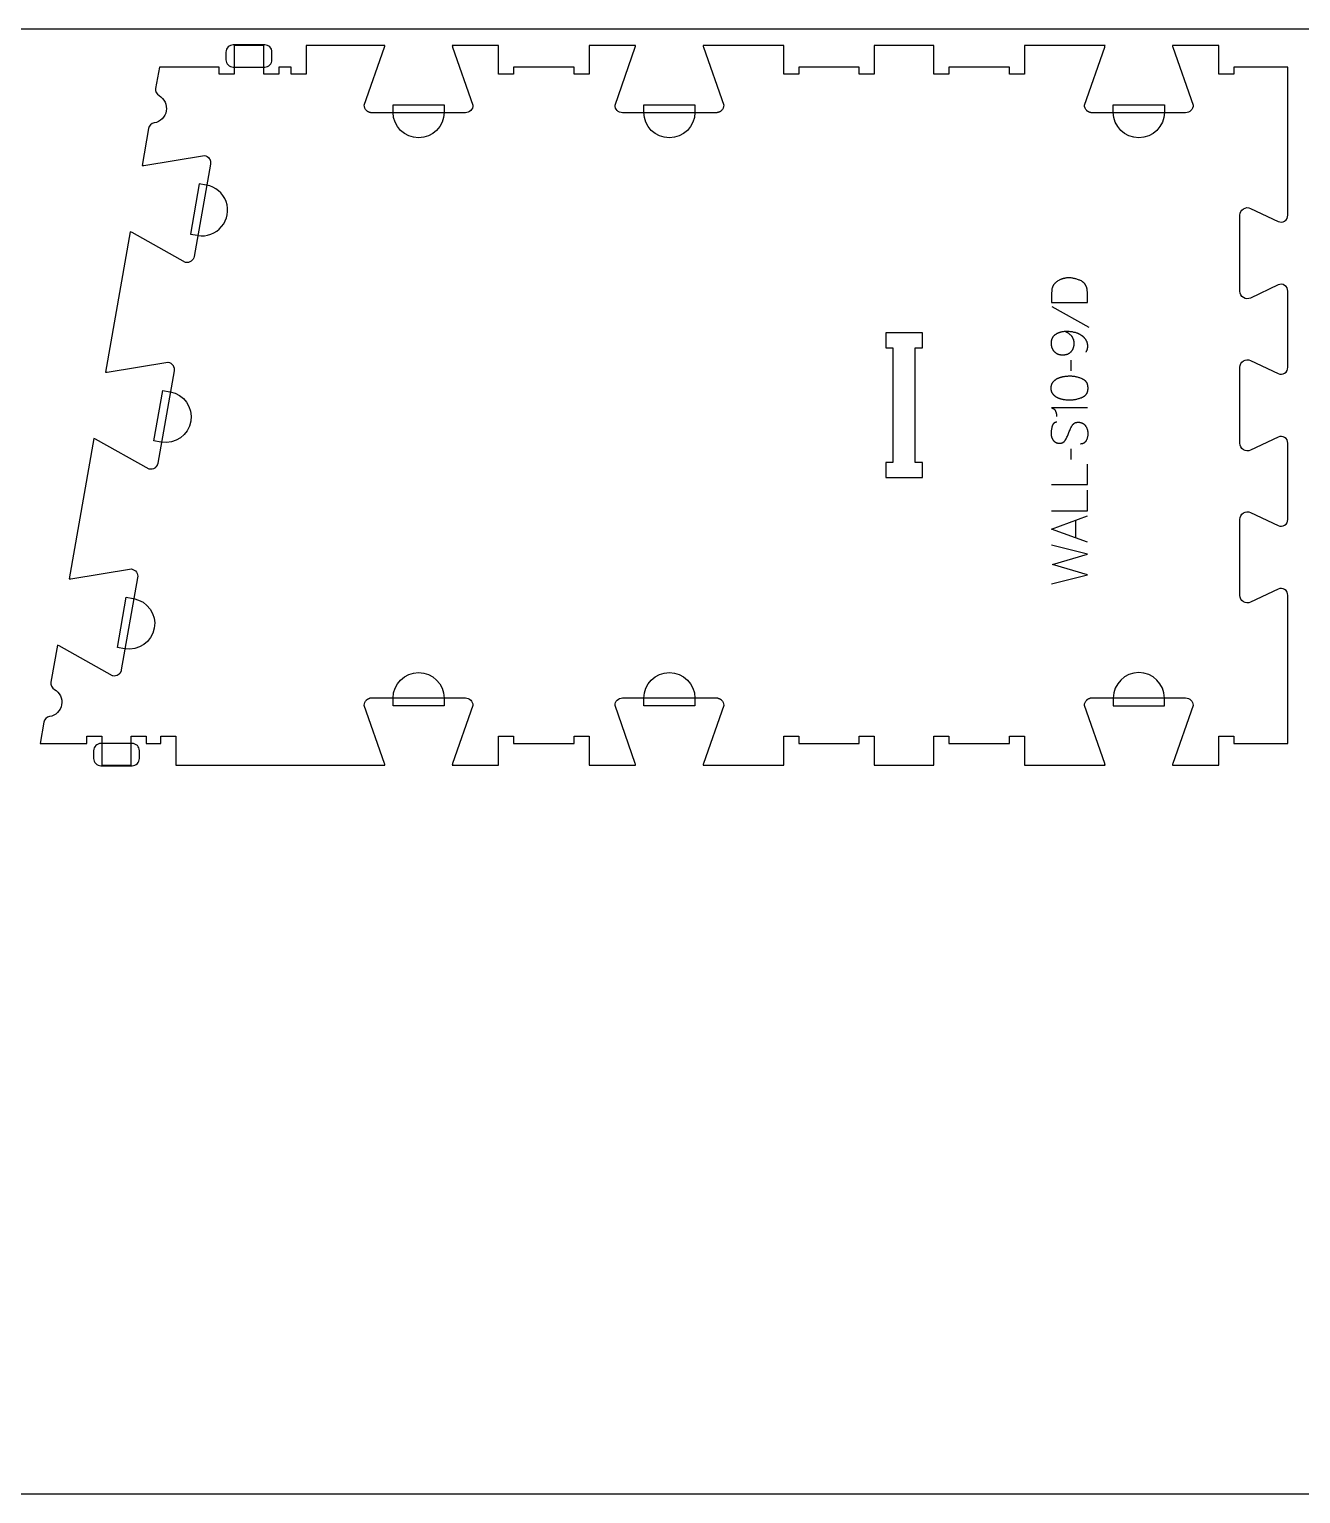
# Model space of a CAD drawing. Extents: x 5216 to 8399, y -10461 to -4867.
# Drawn here: x 6648 to 7707, y -9431 to -8211 of the extents above; entities that cross this region are included whole.
import ezdxf

# ---------------------------------------------------------------- set-up
doc = ezdxf.new("R2010")
doc.units = 0
for name, color, linetype in [('0_SHEET_SPRUCEPLY_2440X122', 1, 'CONTINUOUS'), ('1_ANYTOOL_1MMDEEP_LABELS_S', 2, 'CONTINUOUS'), ('3_ANYTOOL_CUTTHROUGH_INSID', 4, 'CONTINUOUS'), ('4_ANYTOOL_CUTTHROUGH_OUTSI', 5, 'CONTINUOUS'), ('5_ANYTOOL_HALF_MILL_9MM_IN', 3, 'CONTINUOUS')]:
    doc.layers.add(name, color=color, linetype=linetype)

msp = doc.modelspace()

# ---------------------------------------------------------------- linework, layer by layer
at = {"layer": '0_SHEET_SPRUCEPLY_2440X122'}
msp.add_lwpolyline([(5587.3, -8211.2), (5587.3, -9431.2), (8027.3, -9431.2), (8027.3, -8211.2)], close=True, dxfattribs=at)
at = {"layer": '1_ANYTOOL_1MMDEEP_LABELS_S'}
for points in [[(7499.3, -8438.7), (7529.3, -8438.7), (7529.2, -8430.2), (7529.2, -8429.8), (7529.1, -8429.4), (7529.1, -8429), (7529.1, -8428.6), (7529, -8428.2), (7529, -8427.9), (7528.9, -8427.5), (7528.8, -8427.1), (7528.7, -8426.8), (7528.7, -8426.4), (7528.5, -8426.1), (7528.4, -8425.8), (7528.3, -8425.5), (7528.2, -8425.3), (7528.2, -8425.2), (7528.1, -8425), (7528, -8424.9), (7528, -8424.7), (7527.9, -8424.6), (7527.8, -8424.4), (7527.7, -8424.3), (7527.6, -8424.1), (7527.5, -8424), (7527.5, -8423.9), (7527.4, -8423.7), (7527.3, -8423.6), (7527.2, -8423.5), (7527.1, -8423.3), (7527, -8423.2), (7526.9, -8423.1), (7526.8, -8423), (7526.7, -8422.8), (7526.6, -8422.7), (7526.4, -8422.6), (7526.3, -8422.5), (7526.2, -8422.4), (7526.1, -8422.3), (7526, -8422.2), (7525.8, -8422.1), (7525.7, -8422), (7525.6, -8421.9), (7525.5, -8421.8), (7525.3, -8421.7), (7525.2, -8421.6), (7525, -8421.5), (7524.8, -8421.3), (7524.5, -8421.1), (7524.2, -8420.9), (7523.5, -8420.6), (7522.9, -8420.3), (7522.3, -8420.1), (7521.7, -8419.8), (7521, -8419.6), (7520.4, -8419.3), (7519.7, -8419.2), (7519.1, -8419), (7518.4, -8418.8), (7517.7, -8418.7), (7517, -8418.6), (7516.4, -8418.5), (7515.7, -8418.4), (7515, -8418.4), (7514.3, -8418.3), (7513.6, -8418.3), (7513, -8418.3), (7512.4, -8418.4), (7511.8, -8418.4), (7511.2, -8418.5), (7510.7, -8418.6), (7510.4, -8418.6), (7510.1, -8418.7), (7509.8, -8418.7), (7509.5, -8418.8), (7509.2, -8418.9), (7509, -8418.9), (7508.7, -8419), (7508.4, -8419.1), (7508.2, -8419.2), (7507.9, -8419.3), (7507.6, -8419.4), (7507.3, -8419.5), (7507.1, -8419.6), (7506.8, -8419.7), (7506.3, -8420), (7505.8, -8420.2), (7505.3, -8420.5), (7504.7, -8420.8), (7504.4, -8421), (7504.1, -8421.2), (7503.9, -8421.4), (7503.6, -8421.6), (7503.3, -8421.8), (7503.1, -8422), (7502.8, -8422.2), (7502.6, -8422.5), (7502.3, -8422.7), (7502.1, -8422.9), (7501.9, -8423.1), (7501.7, -8423.4), (7501.5, -8423.6), (7501.3, -8423.8), (7501.1, -8424.1), (7501, -8424.3), (7500.8, -8424.6), (7500.7, -8424.8), (7500.5, -8425.1), (7500.4, -8425.3), (7500.3, -8425.6), (7500.2, -8425.9), (7500, -8426.1), (7500, -8426.4), (7499.9, -8426.7), (7499.8, -8427), (7499.7, -8427.3), (7499.7, -8427.5), (7499.6, -8427.8), (7499.6, -8428.1), (7499.6, -8428.4), (7499.5, -8428.7), (7499.4, -8431.2), (7499.4, -8433.6), (7499.3, -8436.2)], [(7499, -8510.2), (7499, -8509.8), (7499, -8509.4), (7499, -8509.3), (7499.1, -8509.1), (7499.1, -8508.9), (7499.1, -8508.7), (7499.1, -8508.6), (7499.2, -8508.4), (7499.2, -8508.2), (7499.2, -8508.1), (7499.3, -8507.9), (7499.3, -8507.7), (7499.3, -8507.6), (7499.4, -8507.4), (7499.4, -8507.3), (7499.5, -8507.1), (7499.5, -8507), (7499.6, -8506.8), (7499.7, -8506.7), (7499.7, -8506.5), (7499.8, -8506.4), (7499.9, -8506.2), (7499.9, -8506.1), (7500, -8506), (7500.1, -8505.8), (7500.2, -8505.7), (7500.3, -8505.6), (7500.3, -8505.4), (7500.4, -8505.3), (7500.5, -8505.2), (7500.7, -8505), (7500.9, -8504.7), (7501.1, -8504.5), (7501.3, -8504.3), (7501.6, -8504), (7501.8, -8503.8), (7502, -8503.6), (7502.3, -8503.4), (7502.5, -8503.2), (7502.7, -8503.1), (7503, -8502.9), (7503.3, -8502.7), (7503.5, -8502.5), (7503.8, -8502.4), (7504.1, -8502.2), (7504.4, -8502.1), (7504.7, -8501.9), (7505, -8501.8), (7505.3, -8501.7), (7505.6, -8501.5), (7505.9, -8501.4), (7506.2, -8501.3), (7506.5, -8501.2), (7506.8, -8501.1), (7507.1, -8501), (7507.5, -8500.9), (7507.8, -8500.8), (7508.1, -8500.7), (7508.4, -8500.7), (7508.8, -8500.6), (7509.5, -8500.5), (7510.1, -8500.4), (7510.8, -8500.3), (7511.5, -8500.2), (7512.1, -8500.1), (7512.8, -8500.1), (7513.4, -8500), (7514, -8500), (7514.6, -8500), (7515.3, -8500), (7515.9, -8500), (7516.5, -8500.1), (7517.1, -8500.1), (7517.7, -8500.2), (7518.4, -8500.3), (7519, -8500.4), (7519.6, -8500.5), (7520.2, -8500.7), (7520.8, -8500.8), (7521.4, -8501), (7522.1, -8501.2), (7522.7, -8501.4), (7523.3, -8501.6), (7523.9, -8501.9), (7524.5, -8502.1), (7524.9, -8502.3), (7525.2, -8502.4), (7525.4, -8502.6), (7525.6, -8502.6), (7525.7, -8502.7), (7525.8, -8502.8), (7526, -8502.9), (7526.1, -8503), (7526.2, -8503.1), (7526.4, -8503.2), (7526.5, -8503.2), (7526.6, -8503.3), (7526.7, -8503.4), (7526.8, -8503.5), (7527, -8503.6), (7527.1, -8503.7), (7527.2, -8503.8), (7527.3, -8503.9), (7527.4, -8504), (7527.5, -8504.1), (7527.6, -8504.3), (7527.7, -8504.4), (7527.8, -8504.5), (7527.9, -8504.6), (7527.9, -8504.7), (7528, -8504.8), (7528.1, -8505), (7528.2, -8505.1), (7528.3, -8505.2), (7528.4, -8505.3), (7528.4, -8505.5), (7528.5, -8505.6), (7528.6, -8505.7), (7528.6, -8505.9), (7528.7, -8506), (7528.8, -8506.1), (7528.8, -8506.3), (7528.9, -8506.4), (7528.9, -8506.6), (7529, -8506.7), (7529, -8506.8), (7529.1, -8507), (7529.1, -8507.1), (7529.2, -8507.3), (7529.2, -8507.5), (7529.3, -8507.8), (7529.3, -8508.1), (7529.4, -8508.4), (7529.4, -8508.8), (7529.5, -8509.1), (7529.5, -8509.4), (7529.5, -8509.8), (7529.5, -8510.2), (7529.5, -8510.5), (7529.5, -8510.9), (7529.5, -8511.2), (7529.4, -8511.6), (7529.4, -8511.9), (7529.3, -8512.2), (7529.3, -8512.6), (7529.2, -8512.7), (7529.2, -8512.9), (7529.2, -8513), (7529.1, -8513.2), (7529.1, -8513.3), (7529, -8513.5), (7529, -8513.6), (7528.9, -8513.8), (7528.9, -8513.9), (7528.8, -8514), (7528.8, -8514.2), (7528.7, -8514.3), (7528.6, -8514.5), (7528.6, -8514.6), (7528.5, -8514.7), (7528.4, -8514.8), (7528.3, -8515), (7528.3, -8515.1), (7528.2, -8515.2), (7528.1, -8515.3), (7528, -8515.5), (7527.9, -8515.6), (7527.8, -8515.7), (7527.8, -8515.8), (7527.7, -8515.9), (7527.6, -8516), (7527.5, -8516.1), (7527.4, -8516.3), (7527.3, -8516.4), (7527.2, -8516.5), (7527, -8516.6), (7526.9, -8516.7), (7526.8, -8516.8), (7526.7, -8516.9), (7526.6, -8517), (7526.5, -8517), (7526.3, -8517.1), (7526.2, -8517.2), (7526.1, -8517.3), (7526, -8517.4), (7525.8, -8517.5), (7525.7, -8517.6), (7525.5, -8517.6), (7525.4, -8517.7), (7525.1, -8517.9), (7524.8, -8518), (7524.5, -8518.1), (7523.9, -8518.4), (7523.3, -8518.6), (7522.6, -8518.9), (7522, -8519.1), (7521.4, -8519.2), (7520.8, -8519.4), (7520.1, -8519.6), (7519.5, -8519.7), (7518.9, -8519.8), (7518.3, -8519.9), (7517.7, -8520), (7517.1, -8520.1), (7516.4, -8520.2), (7515.8, -8520.2), (7515.2, -8520.2), (7514.6, -8520.2), (7514, -8520.2), (7513.4, -8520.2), (7512.7, -8520.2), (7512.1, -8520.1), (7511.4, -8520.1), (7510.8, -8520), (7510.1, -8519.9), (7509.4, -8519.8), (7509.1, -8519.7), (7508.7, -8519.7), (7508.4, -8519.6), (7508.1, -8519.5), (7507.7, -8519.4), (7507.4, -8519.4), (7507.1, -8519.3), (7506.8, -8519.2), (7506.5, -8519.1), (7506.2, -8519), (7505.9, -8518.8), (7505.5, -8518.7), (7505.2, -8518.6), (7504.9, -8518.5), (7504.7, -8518.3), (7504.4, -8518.2), (7504.1, -8518), (7503.8, -8517.9), (7503.5, -8517.7), (7503.3, -8517.6), (7503, -8517.4), (7502.7, -8517.2), (7502.5, -8517), (7502.2, -8516.8), (7502, -8516.6), (7501.8, -8516.4), (7501.6, -8516.2), (7501.3, -8516), (7501.1, -8515.8), (7500.9, -8515.6), (7500.7, -8515.3), (7500.5, -8515.1), (7500.4, -8515), (7500.3, -8514.8), (7500.3, -8514.7), (7500.2, -8514.6), (7500.1, -8514.4), (7500, -8514.3), (7499.9, -8514.2), (7499.9, -8514), (7499.8, -8513.9), (7499.7, -8513.8), (7499.7, -8513.6), (7499.6, -8513.5), (7499.5, -8513.3), (7499.5, -8513.2), (7499.4, -8513), (7499.4, -8512.9), (7499.3, -8512.7), (7499.3, -8512.6), (7499.3, -8512.4), (7499.2, -8512.2), (7499.2, -8512.1), (7499.2, -8511.9), (7499.1, -8511.8), (7499.1, -8511.6), (7499.1, -8511.4), (7499.1, -8511.2), (7499, -8511.1), (7499, -8510.9), (7499, -8510.5)]]:
    msp.add_lwpolyline(points, close=True, dxfattribs=at)
for points in [[(7499.7, -8442.2), (7530.5, -8459.3)], [(7508.6, -8482.7), (7508.4, -8482.7), (7508.1, -8482.6), (7507.9, -8482.6), (7507.6, -8482.6), (7507.3, -8482.6), (7507.1, -8482.6), (7506.8, -8482.5), (7506.6, -8482.5), (7506.4, -8482.4), (7506.1, -8482.4), (7505.9, -8482.3), (7505.7, -8482.3), (7505.4, -8482.2), (7505.2, -8482.1), (7505, -8482), (7504.8, -8482), (7504.6, -8481.9), (7504.3, -8481.8), (7504.1, -8481.7), (7503.9, -8481.6), (7503.7, -8481.5), (7503.5, -8481.4), (7503.4, -8481.2), (7503.2, -8481.1), (7503, -8481), (7502.8, -8480.8), (7502.6, -8480.7), (7502.5, -8480.5), (7502.3, -8480.4), (7502.1, -8480.2), (7502, -8480.1), (7501.8, -8479.9), (7501.6, -8479.7), (7501.5, -8479.5), (7501.3, -8479.4), (7501.2, -8479.2), (7501.1, -8479), (7500.9, -8478.8), (7500.8, -8478.6), (7500.7, -8478.4), (7500.6, -8478.2), (7500.5, -8478), (7500.4, -8477.8), (7500.3, -8477.6), (7500.2, -8477.4), (7500.1, -8477.2), (7500, -8477), (7499.9, -8476.8), (7499.8, -8476.5), (7499.7, -8476.3), (7499.7, -8476.1), (7499.6, -8475.9), (7499.6, -8475.6), (7499.5, -8475.4), (7499.5, -8475.2), (7499.4, -8474.9), (7499.4, -8474.7), (7499.4, -8474.4), (7499.3, -8474.2), (7499.3, -8473.9), (7499.3, -8473.7), (7499.3, -8473.4), (7499.3, -8473.1), (7499.3, -8472.9), (7499.3, -8472.5), (7499.3, -8472.2), (7499.3, -8471.9), (7499.3, -8471.6), (7499.4, -8471.2), (7499.4, -8470.9), (7499.4, -8470.6), (7499.5, -8470.3), (7499.6, -8470), (7499.6, -8469.8), (7499.7, -8469.5), (7499.8, -8469.2), (7499.9, -8468.9), (7500, -8468.7), (7500.1, -8468.4), (7500.2, -8468.2), (7500.3, -8468.1), (7500.3, -8467.9), (7500.4, -8467.8), (7500.5, -8467.7), (7500.5, -8467.6), (7500.6, -8467.5), (7500.7, -8467.4), (7500.8, -8467.3), (7500.8, -8467.1), (7500.9, -8467), (7501, -8466.9), (7501.1, -8466.8), (7501.2, -8466.7), (7501.2, -8466.6), (7501.3, -8466.5), (7501.4, -8466.4), (7501.5, -8466.3), (7501.6, -8466.2), (7501.7, -8466.1), (7501.8, -8466.1), (7501.9, -8466), (7502, -8465.9), (7502.1, -8465.8), (7502.2, -8465.7), (7502.4, -8465.5), (7502.6, -8465.4), (7502.9, -8465.2), (7503.1, -8465.1), (7503.3, -8464.9), (7503.6, -8464.8), (7503.8, -8464.6), (7504.1, -8464.5), (7504.3, -8464.4), (7504.6, -8464.3), (7504.8, -8464.2), (7505.1, -8464), (7505.3, -8463.9), (7505.6, -8463.8), (7505.9, -8463.7), (7506.1, -8463.6), (7506.4, -8463.6), (7506.7, -8463.5), (7506.9, -8463.4), (7507.2, -8463.3), (7507.7, -8463.2), (7508.3, -8463.1), (7508.9, -8463), (7509.4, -8462.9), (7510, -8462.8), (7510.6, -8462.8), (7511.2, -8462.7), (7511.8, -8462.7), (7512.5, -8462.7), (7513.1, -8462.8), (7513.8, -8462.8), (7514.5, -8462.9), (7515.3, -8463), (7515.9, -8463), (7516.5, -8463.1), (7517.7, -8463.4), (7518.3, -8463.5), (7518.9, -8463.6), (7519.5, -8463.8), (7520.1, -8464), (7520.4, -8464.1), (7520.7, -8464.2), (7521, -8464.3), (7521.2, -8464.4), (7521.5, -8464.6), (7521.8, -8464.7), (7522, -8464.8), (7522.3, -8465), (7522.6, -8465.1), (7522.8, -8465.2), (7523.1, -8465.4), (7523.3, -8465.5), (7523.6, -8465.7), (7523.8, -8465.9), (7524.1, -8466), (7524.3, -8466.2), (7524.6, -8466.4), (7524.8, -8466.5), (7525, -8466.7), (7525.3, -8466.9), (7525.5, -8467.1), (7525.7, -8467.3), (7525.9, -8467.5), (7526.1, -8467.7), (7526.3, -8467.9), (7526.5, -8468.1), (7526.7, -8468.4), (7526.9, -8468.6), (7527.1, -8468.8), (7527.3, -8469), (7527.4, -8469.2), (7527.6, -8469.5), (7527.7, -8469.7), (7527.9, -8469.9), (7528, -8470.2), (7528.1, -8470.4), (7528.3, -8470.7), (7528.4, -8470.9), (7528.5, -8471.2), (7528.6, -8471.4), (7528.7, -8471.7), (7528.8, -8472), (7528.8, -8472.2), (7528.9, -8472.5), (7529, -8472.8), (7529, -8473), (7529.1, -8473.3), (7529.1, -8473.6), (7529.2, -8473.9), (7529.2, -8474.2), (7529.2, -8474.4), (7529.3, -8474.7), (7529.3, -8475), (7529.3, -8475.3), (7529.3, -8475.7), (7529.2, -8476), (7529.2, -8476.2), (7529.2, -8476.4), (7529.2, -8476.5), (7529.2, -8476.7), (7529.1, -8476.9), (7529.1, -8477), (7529.1, -8477.2), (7529.1, -8477.4), (7529, -8477.5), (7529, -8477.7), (7528.9, -8477.8), (7528.9, -8478), (7528.8, -8478.1), (7528.8, -8478.3), (7528.7, -8478.4), (7528.7, -8478.6), (7528.6, -8478.7), (7528.6, -8478.9), (7528.5, -8479), (7528.4, -8479.2), (7528.3, -8479.3), (7528.3, -8479.5), (7528.2, -8479.6), (7528.1, -8479.8), (7528, -8479.9), (7527.9, -8480), (7527.9, -8480.2), (7527.8, -8480.3)], [(7510.4, -8462.8), (7510.8, -8462.9), (7511.1, -8463.1), (7511.5, -8463.2), (7511.8, -8463.4), (7512.1, -8463.6), (7512.5, -8463.8), (7512.8, -8464), (7513.1, -8464.2), (7513.4, -8464.4), (7513.8, -8464.7), (7514.1, -8464.9), (7514.4, -8465.2), (7514.7, -8465.5), (7515, -8465.8), (7515.3, -8466.1), (7515.6, -8466.4), (7515.7, -8466.5), (7515.9, -8466.7), (7516, -8466.9), (7516.1, -8467), (7516.2, -8467.2), (7516.4, -8467.4), (7516.5, -8467.5), (7516.6, -8467.7), (7516.7, -8467.9), (7516.8, -8468.1), (7516.9, -8468.3), (7517, -8468.5), (7517.1, -8468.7), (7517.2, -8468.9), (7517.2, -8469.1), (7517.3, -8469.3), (7517.4, -8469.5), (7517.5, -8469.7), (7517.5, -8469.9), (7517.6, -8470.1), (7517.6, -8470.3), (7517.7, -8470.5), (7517.7, -8470.8), (7517.8, -8471), (7517.8, -8471.2), (7517.8, -8471.4), (7517.8, -8471.7), (7517.9, -8471.9), (7517.9, -8472.2), (7517.9, -8472.4), (7517.9, -8472.6), (7517.9, -8472.9), (7517.9, -8473.2), (7517.9, -8473.4), (7517.9, -8473.7), (7517.9, -8473.9), (7517.8, -8474.2), (7517.8, -8474.4), (7517.8, -8474.7), (7517.8, -8474.9), (7517.7, -8475.2), (7517.7, -8475.4), (7517.6, -8475.6), (7517.6, -8475.9), (7517.5, -8476.1), (7517.4, -8476.3), (7517.4, -8476.6), (7517.3, -8476.8), (7517.2, -8477), (7517.1, -8477.2), (7517.1, -8477.4), (7517, -8477.6), (7516.9, -8477.8), (7516.8, -8478), (7516.7, -8478.2), (7516.5, -8478.4), (7516.4, -8478.6), (7516.3, -8478.8), (7516.2, -8479), (7516.1, -8479.2), (7515.9, -8479.4), (7515.8, -8479.6), (7515.6, -8479.7), (7515.5, -8479.9), (7515.3, -8480.1), (7515.2, -8480.2), (7515, -8480.4), (7514.8, -8480.6), (7514.7, -8480.7), (7514.5, -8480.8), (7514.3, -8481), (7514.2, -8481.1), (7514, -8481.2), (7513.8, -8481.4), (7513.6, -8481.5), (7513.4, -8481.6), (7513.2, -8481.7), (7513, -8481.8), (7512.8, -8481.9), (7512.6, -8482), (7512.4, -8482.1), (7512.1, -8482.1), (7511.9, -8482.2), (7511.7, -8482.3), (7511.4, -8482.3), (7511.2, -8482.4), (7511, -8482.4), (7510.7, -8482.5), (7510.5, -8482.5), (7510.2, -8482.6), (7510, -8482.6), (7509.7, -8482.6), (7509.5, -8482.6), (7509.2, -8482.6), (7508.9, -8482.7), (7508.6, -8482.7)], [(7515.4, -8486.9), (7515.5, -8495.7)], [(7529.3, -8526.7), (7499.2, -8526.7), (7499.4, -8526.7), (7499.5, -8526.7), (7499.7, -8526.7), (7499.8, -8526.8), (7499.9, -8526.8), (7500.1, -8526.9), (7500.2, -8526.9), (7500.4, -8526.9), (7500.5, -8527), (7500.6, -8527.1), (7500.7, -8527.1), (7500.7, -8527.1), (7500.8, -8527.1), (7500.8, -8527.2), (7500.9, -8527.2), (7501, -8527.2), (7501, -8527.3), (7501.1, -8527.3), (7501.1, -8527.4), (7501.2, -8527.4), (7501.2, -8527.4), (7501.3, -8527.5), (7501.3, -8527.5), (7501.4, -8527.6), (7501.5, -8527.6), (7501.5, -8527.6), (7501.6, -8527.7), (7501.6, -8527.7), (7501.6, -8527.8), (7501.7, -8527.8), (7501.7, -8527.9), (7501.8, -8527.9), (7501.9, -8528), (7502, -8528.1), (7502.1, -8528.3), (7502.1, -8528.4), (7502.2, -8528.5), (7502.3, -8528.6), (7502.4, -8528.7), (7502.4, -8528.9), (7502.5, -8529), (7502.6, -8529.1), (7502.6, -8529.3), (7502.7, -8529.6), (7502.9, -8529.9), (7503, -8530.1), (7503.1, -8530.4), (7503.1, -8530.7), (7503.2, -8531), (7503.3, -8531.3), (7503.4, -8531.5), (7503.4, -8531.8), (7503.5, -8532.1), (7503.5, -8532.3), (7503.5, -8532.6), (7503.6, -8532.9), (7503.6, -8533.1), (7503.6, -8533.4), (7503.6, -8533.7)], [(7503.8, -8538.5), (7503.7, -8538.5), (7503.6, -8538.5), (7503.5, -8538.6), (7503.4, -8538.6), (7503.3, -8538.6), (7503.2, -8538.6), (7503.1, -8538.6), (7503, -8538.6), (7503, -8538.6), (7502.9, -8538.6), (7502.8, -8538.7), (7502.7, -8538.7), (7502.6, -8538.7), (7502.5, -8538.7), (7502.5, -8538.7), (7502.4, -8538.8), (7502.3, -8538.8), (7502.2, -8538.8), (7502.2, -8538.9), (7502.1, -8538.9), (7502, -8538.9), (7501.9, -8539), (7501.9, -8539), (7501.8, -8539), (7501.7, -8539.1), (7501.7, -8539.1), (7501.6, -8539.2), (7501.5, -8539.2), (7501.5, -8539.3), (7501.4, -8539.3), (7501.3, -8539.4), (7501.3, -8539.4), (7501.2, -8539.5), (7501.1, -8539.5), (7501.1, -8539.6), (7501, -8539.6), (7501, -8539.7), (7500.9, -8539.8), (7500.9, -8539.8), (7500.8, -8539.9), (7500.8, -8540), (7500.7, -8540), (7500.7, -8540.1), (7500.6, -8540.2), (7500.6, -8540.2), (7500.5, -8540.3), (7500.5, -8540.4), (7500.4, -8540.5), (7500.4, -8540.5), (7500.3, -8540.6), (7500.3, -8540.7), (7500.2, -8540.9), (7500.1, -8541.1), (7500.1, -8541.2), (7500, -8541.4), (7499.9, -8541.6), (7499.9, -8541.8), (7499.6, -8542.6), (7499.5, -8543.4), (7499.3, -8544.2), (7499.2, -8545), (7499.1, -8545.4), (7499.1, -8545.7), (7499, -8546.1), (7499, -8546.5), (7499, -8546.9), (7498.9, -8547.2), (7498.9, -8547.6), (7498.9, -8547.9), (7498.9, -8548.1), (7498.9, -8548.3), (7498.9, -8548.5), (7498.9, -8548.7), (7499, -8548.9), (7499, -8549.1), (7499, -8549.3), (7499, -8549.5), (7499.1, -8549.6), (7499.1, -8549.8), (7499.1, -8550), (7499.2, -8550.2), (7499.2, -8550.4), (7499.3, -8550.5), (7499.3, -8550.7), (7499.4, -8550.9), (7499.4, -8551.1), (7499.5, -8551.2), (7499.6, -8551.4), (7499.6, -8551.6), (7499.7, -8551.8), (7499.8, -8551.9), (7499.9, -8552.1), (7499.9, -8552.3), (7500, -8552.4), (7500.1, -8552.6), (7500.2, -8552.7), (7500.3, -8552.9), (7500.4, -8553.1), (7500.5, -8553.2), (7500.6, -8553.4), (7500.7, -8553.5), (7500.9, -8553.7), (7501, -8553.8), (7501.1, -8554), (7501.2, -8554.1), (7501.3, -8554.3), (7501.5, -8554.4), (7501.6, -8554.5), (7501.8, -8554.6), (7501.9, -8554.7), (7502, -8554.9), (7502.2, -8555), (7502.3, -8555.1), (7502.5, -8555.2), (7502.6, -8555.2), (7502.8, -8555.3), (7503, -8555.4), (7503.1, -8555.5), (7503.3, -8555.6), (7503.5, -8555.6), (7503.6, -8555.7), (7503.8, -8555.7), (7504, -8555.8), (7504.2, -8555.8), (7504.4, -8555.9), (7504.5, -8555.9), (7504.7, -8555.9), (7504.9, -8556), (7505.1, -8556), (7505.3, -8556), (7505.5, -8556), (7505.7, -8556), (7505.9, -8556), (7506.2, -8556), (7506.4, -8556), (7506.6, -8556), (7506.8, -8556), (7507, -8556), (7507.2, -8555.9), (7507.4, -8555.9), (7507.6, -8555.9), (7507.8, -8555.8), (7507.9, -8555.8), (7508.1, -8555.7), (7508.3, -8555.6), (7508.4, -8555.6), (7508.5, -8555.6), (7508.5, -8555.5), (7508.6, -8555.5), (7508.7, -8555.4), (7508.8, -8555.4), (7508.9, -8555.4), (7508.9, -8555.3), (7509, -8555.3), (7509.1, -8555.2), (7509.2, -8555.2), (7509.3, -8555.1), (7509.3, -8555.1), (7509.4, -8555), (7509.5, -8555), (7509.6, -8554.9), (7509.6, -8554.9), (7509.7, -8554.8), (7509.8, -8554.8), (7509.8, -8554.7), (7509.9, -8554.6), (7510, -8554.6), (7510, -8554.5), (7510.1, -8554.4), (7510.2, -8554.3), (7510.3, -8554.2), (7510.5, -8554), (7510.6, -8553.9), (7510.7, -8553.7), (7510.8, -8553.5), (7510.9, -8553.4), (7511, -8553.2), (7511.4, -8552.5), (7511.8, -8551.8), (7512.1, -8551), (7512.5, -8550.2), (7512.8, -8549.5), (7513.2, -8548.7), (7513.5, -8547.9), (7513.8, -8547), (7514.1, -8546.2), (7514.5, -8545.4), (7514.8, -8544.6), (7515.2, -8543.8), (7515.5, -8543.1), (7515.9, -8542.4), (7516.3, -8541.7), (7516.7, -8541), (7516.9, -8540.8), (7517, -8540.7), (7517.1, -8540.5), (7517.1, -8540.4), (7517.2, -8540.4), (7517.3, -8540.3), (7517.3, -8540.2), (7517.4, -8540.1), (7517.5, -8540.1), (7517.5, -8540), (7517.6, -8539.9), (7517.7, -8539.9), (7517.7, -8539.8), (7517.8, -8539.8), (7517.9, -8539.7), (7517.9, -8539.6), (7518, -8539.6), (7518.1, -8539.5), (7518.2, -8539.5), (7518.2, -8539.4), (7518.3, -8539.4), (7518.4, -8539.3), (7518.5, -8539.3), (7518.6, -8539.2), (7518.6, -8539.2), (7518.7, -8539.2), (7518.8, -8539.1), (7518.9, -8539.1), (7519, -8539), (7519.1, -8539), (7519.1, -8539), (7519.2, -8538.9), (7519.3, -8538.9), (7519.4, -8538.9), (7519.5, -8538.8), (7519.6, -8538.8), (7519.7, -8538.8), (7519.9, -8538.7), (7520.1, -8538.7), (7520.3, -8538.7), (7520.5, -8538.6), (7520.7, -8538.6), (7520.9, -8538.6), (7521.1, -8538.6), (7521.3, -8538.6), (7521.5, -8538.6), (7521.7, -8538.6), (7522, -8538.6), (7522.2, -8538.6), (7522.4, -8538.6), (7522.7, -8538.6), (7522.9, -8538.7), (7523.1, -8538.7), (7523.3, -8538.7), (7523.5, -8538.8), (7523.7, -8538.8), (7523.9, -8538.9), (7524.1, -8539), (7524.3, -8539), (7524.5, -8539.1), (7524.7, -8539.2), (7524.9, -8539.3), (7525.1, -8539.3), (7525.3, -8539.4), (7525.4, -8539.5), (7525.6, -8539.6), (7525.8, -8539.7), (7525.9, -8539.8), (7526.1, -8540), (7526.3, -8540.1), (7526.4, -8540.2), (7526.6, -8540.3), (7526.7, -8540.5), (7526.9, -8540.6), (7527, -8540.8), (7527.1, -8540.9), (7527.3, -8541.1), (7527.4, -8541.2), (7527.5, -8541.4), (7527.6, -8541.6), (7527.7, -8541.8), (7528, -8542.1), (7528.2, -8542.5), (7528.4, -8542.8), (7528.5, -8543.2), (7528.7, -8543.6), (7528.9, -8544), (7528.9, -8544.2), (7529, -8544.4), (7529.1, -8544.5), (7529.1, -8544.7), (7529.2, -8544.9), (7529.2, -8545.1), (7529.3, -8545.3), (7529.3, -8545.5), (7529.4, -8545.7), (7529.4, -8545.9), (7529.4, -8546.1), (7529.5, -8546.3), (7529.5, -8546.5), (7529.5, -8546.7), (7529.6, -8547.1), (7529.6, -8547.5), (7529.6, -8547.9), (7529.6, -8548.4), (7529.6, -8548.8), (7529.6, -8549.2), (7529.5, -8549.6), (7529.5, -8550), (7529.4, -8550.4), (7529.3, -8550.7), (7529.2, -8551.1), (7529.1, -8551.5), (7529, -8551.9), (7528.9, -8552.2), (7528.8, -8552.6), (7528.6, -8553), (7528.4, -8553.3), (7528.3, -8553.7), (7528.1, -8554), (7528, -8554.2), (7527.9, -8554.3), (7527.8, -8554.5), (7527.6, -8554.7), (7527.5, -8554.8), (7527.4, -8554.9), (7527.3, -8555.1), (7527.2, -8555.2), (7527.1, -8555.3), (7526.9, -8555.5), (7526.8, -8555.6), (7526.7, -8555.7), (7526.6, -8555.7), (7526.5, -8555.8), (7526.5, -8555.8), (7526.4, -8555.9), (7526.3, -8555.9), (7526.2, -8556), (7526.2, -8556), (7526.1, -8556.1), (7526, -8556.1), (7526, -8556.2), (7525.9, -8556.2), (7525.8, -8556.2), (7525.7, -8556.3), (7525.7, -8556.3), (7525.6, -8556.3), (7525.5, -8556.4), (7525.4, -8556.4), (7525.3, -8556.4), (7525.3, -8556.5), (7525.2, -8556.5), (7525, -8556.5), (7524.8, -8556.6), (7524.7, -8556.6), (7524.5, -8556.7), (7524.3, -8556.7), (7524.1, -8556.7), (7524, -8556.7), (7523.8, -8556.7), (7523.6, -8556.8), (7523.4, -8556.8)], [(7515.4, -8560.8), (7515.5, -8569.6)], [(7499.3, -8590.5), (7529.3, -8590.5), (7529.3, -8573.4)], [(7499.3, -8612.3), (7529.3, -8612.3), (7529.3, -8595.2)], [(7529.3, -8638.6), (7499.3, -8627.7), (7529.3, -8616.6)], [(7519.7, -8635.1), (7519.7, -8620.2)], [(7499.3, -8673.3), (7529.3, -8665.6), (7500.2, -8657.1), (7529.3, -8648.6), (7499.3, -8641.1)]]:
    msp.add_lwpolyline(points, dxfattribs=at)
at = {"layer": '3_ANYTOOL_CUTTHROUGH_INSID', "color": 4}
msp.add_lwpolyline([(7361.5, -8584.7), (7391.7, -8584.7), (7391.7, -8572.2), (7385.7, -8572.2), (7385.7, -8476.7), (7391.7, -8476.7), (7391.7, -8464.2), (7361.2, -8464.2), (7361.2, -8476.7), (7367.2, -8476.7), (7367.2, -8572.2), (7361.2, -8572.2), (7361.2, -8584.7)], close=True, dxfattribs=at)
at = {"layer": '4_ANYTOOL_CUTTHROUGH_OUTSI', "color": 5}
msp.add_lwpolyline([(7209, -8224.7, 0.061485), (7209.3, -8226.1), (7226.2, -8274.4), (7226.2, -8274.4), (7226.2, -8274.4), (7226.2, -8274.4, -0.198912), (7224.4, -8278.9), (7224.2, -8279), (7224.1, -8279.1), (7224, -8279.2), (7223.9, -8279.3), (7223.8, -8279.4), (7223.7, -8279.5), (7223.5, -8279.6), (7223.4, -8279.6), (7223.3, -8279.7), (7223.2, -8279.8), (7223, -8279.9), (7222.9, -8280), (7222.7, -8280), (7222.6, -8280.1), (7222.5, -8280.2), (7222.3, -8280.2), (7222.2, -8280.3), (7222, -8280.3), (7221.9, -8280.4), (7221.7, -8280.4), (7221.6, -8280.5), (7221.4, -8280.5), (7221.3, -8280.5), (7221.1, -8280.6), (7221, -8280.6), (7220.8, -8280.6), (7220.7, -8280.7), (7220.5, -8280.7), (7220.4, -8280.7), (7220.2, -8280.7), (7220.1, -8280.7), (7219.9, -8280.7), (7141.9, -8280.7, -0.414214), (7135.7, -8274.4), (7135.7, -8274.4), (7135.7, -8274.4), (7152.6, -8226.1), (7152.6, -8226.1, 0.061485), (7152.8, -8224.7), (7114.2, -8224.7), (7114.2, -8248.7), (7101.7, -8248.7), (7101.7, -8242.7), (7051.2, -8242.7), (7051.2, -8248.7), (7038.7, -8248.7), (7038.7, -8224.7), (7000.1, -8224.7), (7000.1, -8224.7, 0.061485), (7000.4, -8226.1), (7017.3, -8274.4), (7017.3, -8274.4), (7017.3, -8274.4), (7017.3, -8274.4, -0.414214), (7011, -8280.7), (6933, -8280.7), (6932.9, -8280.7), (6932.7, -8280.7), (6932.6, -8280.7), (6932.4, -8280.7), (6932.3, -8280.7), (6932.1, -8280.6), (6932, -8280.6), (6931.8, -8280.6), (6931.7, -8280.5), (6931.5, -8280.5), (6931.4, -8280.5), (6931.2, -8280.4), (6931.1, -8280.4), (6930.9, -8280.3), (6930.8, -8280.3), (6930.6, -8280.2), (6930.5, -8280.2), (6930.4, -8280.1), (6930.2, -8280), (6930.1, -8280), (6929.9, -8279.9), (6929.8, -8279.8), (6929.7, -8279.7), (6929.5, -8279.6), (6929.4, -8279.6), (6929.3, -8279.5), (6929.2, -8279.4), (6929.1, -8279.3), (6928.9, -8279.2), (6928.8, -8279.1), (6928.7, -8279), (6928.6, -8278.9, -0.198912), (6926.8, -8274.4), (6926.8, -8274.4), (6926.8, -8274.4), (6943.7, -8226.1), (6943.7, -8226.1, 0.061485), (6943.9, -8224.7), (6926.5, -8224.7), (6878.5, -8224.7), (6878.5, -8248.7), (6866, -8248.7), (6866, -8242.7), (6855.5, -8242.7), (6855.5, -8248.7), (6843, -8248.7), (6843, -8224.7), (6818.5, -8224.7), (6818.5, -8248.7), (6806, -8248.7), (6806, -8242.7), (6756.1, -8242.7), (6753, -8260.5), (6753, -8260.5, 0.317837), (6755.8, -8266.5, -0.707107), (6751.8, -8289.2, 0.317837), (6747.1, -8293.9), (6741.7, -8324.6, 0.061485), (6743.1, -8324.6), (6793.6, -8316.3), (6793.6, -8316.3), (6793.7, -8316.3), (6793.7, -8316.3, -0.198912), (6797.7, -8318.9), (6797.8, -8319), (6797.9, -8319.1), (6797.9, -8319.3), (6798, -8319.4), (6798.1, -8319.5), (6798.2, -8319.7), (6798.2, -8319.8), (6798.3, -8320), (6798.4, -8320.1), (6798.4, -8320.2), (6798.5, -8320.4), (6798.5, -8320.5), (6798.6, -8320.7), (6798.6, -8320.8), (6798.6, -8321), (6798.7, -8321.1), (6798.7, -8321.3), (6798.7, -8321.4), (6798.8, -8321.6), (6798.8, -8321.7), (6798.8, -8321.9), (6798.8, -8322), (6798.8, -8322.2), (6798.8, -8322.4), (6798.8, -8322.5), (6798.8, -8322.7), (6798.8, -8322.8), (6798.8, -8323), (6798.8, -8323.1), (6798.8, -8323.3), (6798.8, -8323.4), (6798.7, -8323.6), (6785.2, -8400.4, -0.414214), (6777.9, -8405.5), (6777.9, -8405.4), (6777.9, -8405.4), (6733.3, -8380.4), (6733.3, -8380.4, 0.061485), (6731.9, -8379.9), (6711.3, -8496.8, 0.061485), (6712.7, -8496.8), (6763.2, -8488.6), (6763.3, -8488.6), (6763.3, -8488.6), (6763.3, -8488.6, -0.198912), (6767.3, -8491.1), (6767.4, -8491.3), (6767.5, -8491.4), (6767.6, -8491.5), (6767.6, -8491.6), (6767.7, -8491.8), (6767.8, -8491.9), (6767.9, -8492.1), (6767.9, -8492.2), (6768, -8492.3), (6768, -8492.5), (6768.1, -8492.6), (6768.1, -8492.8), (6768.2, -8492.9), (6768.2, -8493.1), (6768.3, -8493.2), (6768.3, -8493.4), (6768.3, -8493.5), (6768.4, -8493.7), (6768.4, -8493.8), (6768.4, -8494), (6768.4, -8494.1), (6768.4, -8494.3), (6768.5, -8494.4), (6768.5, -8494.6), (6768.5, -8494.8), (6768.5, -8494.9), (6768.4, -8495.1), (6768.4, -8495.2), (6768.4, -8495.4), (6768.4, -8495.5), (6768.4, -8495.7), (6768.4, -8495.8), (6754.8, -8572.6), (6754.8, -8572.8), (6754.8, -8572.9), (6754.7, -8573.1), (6754.7, -8573.2), (6754.6, -8573.4), (6754.6, -8573.5), (6754.5, -8573.6), (6754.5, -8573.8), (6754.4, -8573.9), (6754.4, -8574.1), (6754.3, -8574.2), (6754.2, -8574.4), (6754.2, -8574.5), (6754.1, -8574.6), (6754, -8574.8), (6753.9, -8574.9), (6753.8, -8575), (6753.8, -8575.2), (6753.7, -8575.3), (6753.6, -8575.4), (6753.5, -8575.5), (6753.4, -8575.6), (6753.3, -8575.8), (6753.2, -8575.9), (6753.1, -8576), (6753, -8576.1), (6752.8, -8576.2), (6752.7, -8576.3), (6752.6, -8576.4), (6752.5, -8576.5), (6752.4, -8576.6), (6752.2, -8576.7, -0.198912), (6747.6, -8577.7), (6747.5, -8577.7), (6747.5, -8577.7), (6702.9, -8552.6), (6702.9, -8552.6, 0.061485), (6701.6, -8552.2), (6680.9, -8669.1, 0.061485), (6682.4, -8669.1), (6732.8, -8660.8), (6732.9, -8660.8), (6732.9, -8660.8), (6732.9, -8660.8, -0.414214), (6738, -8668.1), (6724.4, -8744.9), (6724.4, -8745), (6724.4, -8745.2), (6724.4, -8745.3), (6724.3, -8745.5), (6724.3, -8745.6), (6724.2, -8745.7), (6724.2, -8745.9), (6724.1, -8746), (6724.1, -8746.2), (6724, -8746.3), (6723.9, -8746.5), (6723.9, -8746.6), (6723.8, -8746.7), (6723.7, -8746.9), (6723.6, -8747), (6723.6, -8747.1), (6723.5, -8747.3), (6723.4, -8747.4), (6723.3, -8747.5), (6723.2, -8747.6), (6723.1, -8747.8), (6723, -8747.9), (6722.9, -8748), (6722.8, -8748.1), (6722.7, -8748.2), (6722.6, -8748.3), (6722.5, -8748.4), (6722.4, -8748.5), (6722.2, -8748.6), (6722.1, -8748.7), (6722, -8748.8), (6721.9, -8748.9, -0.198912), (6717.2, -8749.9), (6717.2, -8749.9), (6717.1, -8749.9), (6672.5, -8724.9), (6672.5, -8724.9, 0.061485), (6671.2, -8724.4), (6665.8, -8755.1, 0.317837), (6668.6, -8761.1, -0.317837), (6674.7, -8773.9, -0.317837), (6664.6, -8783.8, 0.317837), (6659.9, -8788.5), (6656.8, -8806.2), (6695.6, -8806.2), (6695.6, -8800.2), (6708.1, -8800.2), (6708.1, -8824.2), (6732.6, -8824.2), (6732.6, -8800.2), (6745.1, -8800.2), (6745.1, -8806.2), (6757.4, -8806.2), (6757.4, -8800.2), (6769.9, -8800.2), (6769.9, -8824.2), (6926.5, -8824.2), (6943.9, -8824.2), (6943.9, -8824.2, 0.061485), (6943.7, -8822.8), (6926.8, -8774.5), (6926.8, -8774.5), (6926.8, -8774.4), (6926.8, -8774.4, -0.198912), (6928.6, -8770), (6928.7, -8769.9), (6928.8, -8769.8), (6928.9, -8769.7), (6929.1, -8769.6), (6929.2, -8769.5), (6929.3, -8769.4), (6929.4, -8769.3), (6929.5, -8769.3), (6929.7, -8769.2), (6929.8, -8769.1), (6929.9, -8769), (6930.1, -8768.9), (6930.2, -8768.9), (6930.4, -8768.8), (6930.5, -8768.7), (6930.6, -8768.7), (6930.8, -8768.6), (6930.9, -8768.6), (6931.1, -8768.5), (6931.2, -8768.5), (6931.4, -8768.4), (6931.5, -8768.4), (6931.7, -8768.3), (6931.8, -8768.3), (6932, -8768.3), (6932.1, -8768.3), (6932.3, -8768.2), (6932.4, -8768.2), (6932.6, -8768.2), (6932.7, -8768.2), (6932.9, -8768.2), (6933, -8768.2), (7011, -8768.2, -0.414214), (7017.3, -8774.4), (7017.3, -8774.5), (7017.3, -8774.5), (7000.4, -8822.8), (7000.4, -8822.8, 0.061485), (7000.1, -8824.2), (7038.7, -8824.2), (7038.7, -8800.2), (7051.2, -8800.2), (7051.2, -8806.2), (7101.7, -8806.2), (7101.7, -8800.2), (7114.2, -8800.2), (7114.2, -8824.2), (7152.8, -8824.2), (7152.8, -8824.2, 0.061485), (7152.6, -8822.8), (7135.7, -8774.5), (7135.7, -8774.5), (7135.7, -8774.4), (7135.7, -8774.4, -0.414214), (7141.9, -8768.2), (7219.9, -8768.2), (7220.1, -8768.2), (7220.2, -8768.2), (7220.4, -8768.2), (7220.5, -8768.2), (7220.7, -8768.2), (7220.8, -8768.3), (7221, -8768.3), (7221.1, -8768.3), (7221.3, -8768.3), (7221.4, -8768.4), (7221.6, -8768.4), (7221.7, -8768.5), (7221.9, -8768.5), (7222, -8768.6), (7222.2, -8768.6), (7222.3, -8768.7), (7222.5, -8768.7), (7222.6, -8768.8), (7222.7, -8768.9), (7222.9, -8768.9), (7223, -8769), (7223.2, -8769.1), (7223.3, -8769.2), (7223.4, -8769.3), (7223.5, -8769.3), (7223.7, -8769.4), (7223.8, -8769.5), (7223.9, -8769.6), (7224, -8769.7), (7224.1, -8769.8), (7224.2, -8769.9), (7224.4, -8770, -0.198912), (7226.2, -8774.4), (7226.2, -8774.5), (7226.2, -8774.5), (7209.3, -8822.8), (7209.3, -8822.8, 0.061485), (7209, -8824.2), (7276.2, -8824.2), (7276.2, -8800.2), (7288.7, -8800.2), (7288.7, -8806.2), (7339.2, -8806.2), (7339.2, -8800.2), (7351.7, -8800.2), (7351.7, -8824.2), (7401.2, -8824.2), (7401.2, -8800.2), (7413.7, -8800.2), (7413.7, -8806.2), (7464.2, -8806.2), (7464.2, -8800.2), (7476.7, -8800.2), (7476.7, -8824.2), (7526.5, -8824.2), (7543.9, -8824.2), (7543.9, -8824.2, 0.061486), (7543.7, -8822.8), (7526.8, -8774.5), (7526.8, -8774.5), (7526.8, -8774.4), (7526.8, -8774.4, -0.198912), (7528.6, -8770), (7528.7, -8769.9), (7528.8, -8769.8), (7528.9, -8769.7), (7529.1, -8769.6), (7529.2, -8769.5), (7529.3, -8769.4), (7529.4, -8769.3), (7529.5, -8769.3), (7529.7, -8769.2), (7529.8, -8769.1), (7529.9, -8769), (7530.1, -8768.9), (7530.2, -8768.9), (7530.4, -8768.8), (7530.5, -8768.7), (7530.6, -8768.7), (7530.8, -8768.6), (7530.9, -8768.6), (7531.1, -8768.5), (7531.2, -8768.5), (7531.4, -8768.4), (7531.5, -8768.4), (7531.7, -8768.3), (7531.8, -8768.3), (7532, -8768.3), (7532.1, -8768.3), (7532.3, -8768.2), (7532.4, -8768.2), (7532.6, -8768.2), (7532.7, -8768.2), (7532.9, -8768.2), (7533, -8768.2), (7611, -8768.2, -0.414214), (7617.3, -8774.4), (7617.3, -8774.5), (7617.3, -8774.5), (7600.4, -8822.8), (7600.4, -8822.8, 0.061485), (7600.1, -8824.2), (7638.7, -8824.2), (7638.7, -8800.2), (7651.2, -8800.2), (7651.2, -8806.2), (7696.2, -8806.2), (7696.2, -8682.8), (7696.2, -8682.8, 0.551268), (7688, -8677.6), (7665.2, -8688.5, -0.551268), (7656.2, -8682.8), (7656.2, -8619.5, -0.551268), (7665.2, -8613.8), (7688, -8624.7, 0.551268), (7696.2, -8619.5), (7696.2, -8556.1, 0.551268), (7688, -8550.9), (7665.2, -8561.8, -0.551268), (7656.2, -8556.1), (7656.2, -8492.8, -0.551268), (7665.2, -8487.1), (7688, -8498, 0.551268), (7696.2, -8492.8), (7696.2, -8429.4, 0.551268), (7688, -8424.2), (7665.2, -8435.1, -0.551268), (7656.2, -8429.4), (7656.2, -8366.1, -0.551268), (7665.2, -8360.4), (7688, -8371.3, 0.551268), (7696.2, -8366.1), (7696.2, -8242.7), (7651.2, -8242.7), (7651.2, -8248.7), (7638.7, -8248.7), (7638.7, -8224.7), (7600.1, -8224.7), (7600.1, -8224.7, 0.061485), (7600.4, -8226.1), (7617.3, -8274.4), (7617.3, -8274.4), (7617.3, -8274.4), (7617.3, -8274.4, -0.414214), (7611, -8280.7), (7533, -8280.7), (7532.9, -8280.7), (7532.7, -8280.7), (7532.6, -8280.7), (7532.4, -8280.7), (7532.3, -8280.7), (7532.1, -8280.6), (7532, -8280.6), (7531.8, -8280.6), (7531.7, -8280.5), (7531.5, -8280.5), (7531.4, -8280.5), (7531.2, -8280.4), (7531.1, -8280.4), (7530.9, -8280.3), (7530.8, -8280.3), (7530.6, -8280.2), (7530.5, -8280.2), (7530.4, -8280.1), (7530.2, -8280), (7530.1, -8280), (7529.9, -8279.9), (7529.8, -8279.8), (7529.7, -8279.7), (7529.5, -8279.6), (7529.4, -8279.6), (7529.3, -8279.5), (7529.2, -8279.4), (7529.1, -8279.3), (7528.9, -8279.2), (7528.8, -8279.1), (7528.7, -8279), (7528.6, -8278.9, -0.198912), (7526.8, -8274.4), (7526.8, -8274.4), (7526.8, -8274.4), (7543.7, -8226.1), (7543.7, -8226.1, 0.061485), (7543.9, -8224.7), (7526.5, -8224.7), (7476.7, -8224.7), (7476.7, -8248.7), (7464.2, -8248.7), (7464.2, -8242.7), (7413.7, -8242.7), (7413.7, -8248.7), (7401.2, -8248.7), (7401.2, -8224.7), (7351.7, -8224.7), (7351.7, -8248.7), (7339.2, -8248.7), (7339.2, -8242.7), (7288.7, -8242.7), (7288.7, -8248.7), (7276.2, -8248.7), (7276.2, -8224.7), (7209, -8224.7)], format="xyb", close=True, dxfattribs=at)
at = {"layer": '5_ANYTOOL_HALF_MILL_9MM_IN', "color": 3}
for points in [[(6817.6, -8224.2, 0.414214), (6811.6, -8230.2), (6811.6, -8236.7, 0.414214), (6817.6, -8242.7), (6843.9, -8242.7, 0.414214), (6849.9, -8236.7), (6849.9, -8230.2, 0.414214), (6843.9, -8224.2)], [(6993.3, -8280.4, -1), (6950.8, -8280.4), (6950.8, -8280.2), (6950.8, -8274.2), (6993.3, -8274.2), (6993.3, -8280.2), (6993.3, -8280.4)], [(7202.2, -8280.4, -1), (7159.7, -8280.4), (7159.7, -8280.2), (7159.7, -8274.2), (7202.2, -8274.2), (7202.2, -8280.2), (7202.2, -8280.4)], [(7593.3, -8280.4, -1), (7550.8, -8280.4), (7550.8, -8280.2), (7550.8, -8274.2), (7593.3, -8274.2), (7593.3, -8280.2), (7593.3, -8280.4)], [(6788, -8382.9, 1), (6795.4, -8341), (6795.2, -8341), (6789.2, -8339.9), (6781.9, -8381.8), (6787.8, -8382.8), (6788, -8382.9)], [(6765, -8513.2, -1), (6757.7, -8555.1), (6757.4, -8555.1), (6751.5, -8554), (6758.9, -8512.2), (6764.8, -8513.2), (6765, -8513.2)], [(6734.7, -8685.5, -1), (6727.3, -8727.3), (6727, -8727.3), (6721.1, -8726.3), (6728.5, -8684.4), (6734.4, -8685.4), (6734.7, -8685.5)], [(6950.8, -8768.4, -1), (6993.3, -8768.4), (6993.3, -8768.7), (6993.3, -8774.7), (6950.8, -8774.7), (6950.8, -8768.7), (6950.8, -8768.4)], [(7159.7, -8768.4, -1), (7202.2, -8768.4), (7202.2, -8768.7), (7202.2, -8774.7), (7159.7, -8774.7), (7159.7, -8768.7), (7159.7, -8768.4)], [(7593.3, -8768.4, 1), (7550.8, -8768.4), (7550.8, -8768.7), (7550.8, -8774.7), (7593.3, -8774.7), (7593.3, -8768.7), (7593.3, -8768.4)], [(6707.3, -8806.2, 0.414214), (6701.3, -8812.2), (6701.3, -8818.7, 0.414214), (6707.3, -8824.7), (6733.5, -8824.7, 0.414214), (6739.5, -8818.7), (6739.5, -8812.2, 0.414214), (6733.5, -8806.2)]]:
    msp.add_lwpolyline(points, format="xyb", close=True, dxfattribs=at)

doc.saveas('drawing.dxf')
